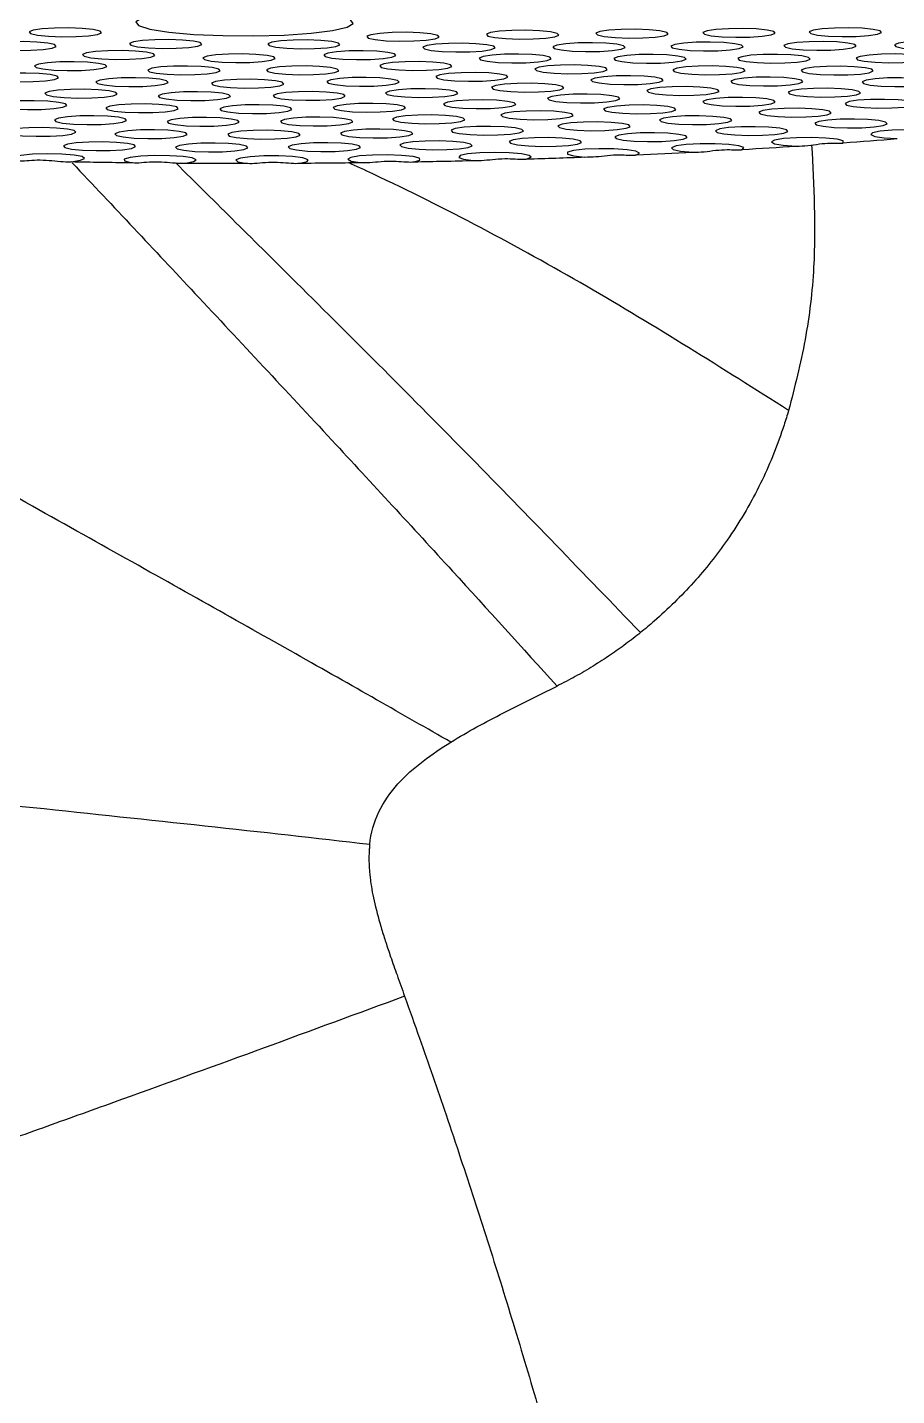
# Model space of a CAD drawing. Extents: x -54 to 18, y -18 to 89.
# Drawn here: x -21.888 to -20.451, y 19.416 to 21.678 of the extents above; entities that cross this region are included whole.
import ezdxf

# ---------------------------------------------------------------- set-up
doc = ezdxf.new("R2010")
doc.units = 0
doc.header["$MEASUREMENT"] = 0
doc.layers.add('GEOMETRY', color=2, linetype='Continuous', lineweight=25)

# ---------------------------------------------------------------- blocks, each defined once
blk = doc.blocks.new('2026 MINI-ASPIRE')
at = {"layer": 'GEOMETRY', "flags": 128}
for points in [[(-3.737, -29.0856), (-3.6887, -29.0877), (-3.6376, -29.0881), (-3.5877, -29.0867), (-3.5431, -29.0836), (-3.5074, -29.0791), (-3.4835, -29.0736), (-3.4733, -29.0675), (-3.4777, -29.0613), (-3.4963, -29.0554), (-3.5276, -29.0505), (-3.5691, -29.0468), (-3.6173, -29.0447), (-3.6685, -29.0444), (-3.7184, -29.0458), (-3.763, -29.0489), (-3.7987, -29.0533), (-3.8226, -29.0589), (-3.8327, -29.065), (-3.8283, -29.0712), (-3.8097, -29.077), (-3.7784, -29.082), (-3.737, -29.0856)], [(-3.9773, -29.0887), (-3.9549, -29.0895), (-3.9316, -29.0892), (-3.911, -29.0879), (-3.8963, -29.0857), (-3.8896, -29.0829), (-3.892, -29.0801), (-3.9032, -29.0776), (-3.9214, -29.0758), (-3.9438, -29.075), (-3.9671, -29.0753), (-3.9877, -29.0766), (-4.0024, -29.0788), (-4.0091, -29.0816), (-4.0067, -29.0844), (-3.9955, -29.0869), (-3.9773, -29.0887)], [(-3.419, -29.096), (-3.3966, -29.0968), (-3.3733, -29.0965), (-3.3527, -29.0951), (-3.338, -29.0929), (-3.3313, -29.0902), (-3.3337, -29.0873), (-3.3449, -29.0848), (-3.363, -29.083), (-3.3855, -29.0822), (-3.4088, -29.0825), (-3.4294, -29.0839), (-3.4441, -29.0861), (-3.4508, -29.0888), (-3.4484, -29.0917), (-3.4372, -29.0942), (-3.419, -29.096)], [(-3.2213, -29.0926), (-3.1989, -29.0934), (-3.1756, -29.0931), (-3.155, -29.0918), (-3.1403, -29.0896), (-3.1336, -29.0868), (-3.136, -29.084), (-3.1472, -29.0815), (-3.1654, -29.0797), (-3.1878, -29.0789), (-3.2111, -29.0792), (-3.2317, -29.0805), (-3.2464, -29.0827), (-3.2531, -29.0855), (-3.2507, -29.0883), (-3.2395, -29.0908), (-3.2213, -29.0926)], [(-3.0403, -29.0909), (-3.0179, -29.0917), (-2.9946, -29.0914), (-2.974, -29.0901), (-2.9593, -29.0879), (-2.9526, -29.0851), (-2.955, -29.0823), (-2.9662, -29.0798), (-2.9843, -29.078), (-3.0068, -29.0772), (-3.0301, -29.0775), (-3.0506, -29.0788), (-3.0654, -29.081), (-3.0721, -29.0838), (-3.0696, -29.0866), (-3.0585, -29.0891), (-3.0403, -29.0909)], [(-2.8634, -29.0896), (-2.8409, -29.0904), (-2.8176, -29.0901), (-2.7971, -29.0888), (-2.7823, -29.0866), (-2.7756, -29.0838), (-2.7781, -29.081), (-2.7892, -29.0785), (-2.8074, -29.0767), (-2.8298, -29.0759), (-2.8531, -29.0762), (-2.8737, -29.0775), (-2.8884, -29.0797), (-2.8951, -29.0825), (-2.8927, -29.0853), (-2.8815, -29.0878), (-2.8634, -29.0896)], [(-2.6877, -29.0885), (-2.6652, -29.0893), (-2.642, -29.089), (-2.6214, -29.0877), (-2.6066, -29.0855), (-2.6, -29.0827), (-2.6024, -29.0799), (-2.6135, -29.0774), (-2.6317, -29.0756), (-2.6541, -29.0748), (-2.6774, -29.0751), (-2.698, -29.0764), (-2.7128, -29.0786), (-2.7194, -29.0814), (-2.717, -29.0842), (-2.7059, -29.0867), (-2.6877, -29.0885)], [(-4.0523, -29.1113), (-4.0299, -29.1121), (-4.0066, -29.1118), (-3.986, -29.1104), (-3.9713, -29.1082), (-3.9646, -29.1055), (-3.967, -29.1026), (-3.9782, -29.1001), (-3.9964, -29.0983), (-4.0188, -29.0975), (-4.0421, -29.0978), (-4.0627, -29.0992), (-4.0774, -29.1014), (-4.0841, -29.1041), (-4.0817, -29.107), (-4.0705, -29.1095), (-4.0523, -29.1113)], [(-3.8116, -29.1079), (-3.7892, -29.1087), (-3.7659, -29.1084), (-3.7453, -29.1071), (-3.7305, -29.1049), (-3.7239, -29.1021), (-3.7263, -29.0993), (-3.7374, -29.0968), (-3.7556, -29.095), (-3.7781, -29.0942), (-3.8013, -29.0945), (-3.8219, -29.0958), (-3.8367, -29.098), (-3.8434, -29.1008), (-3.8409, -29.1036), (-3.8298, -29.1061), (-3.8116, -29.1079)], [(-3.583, -29.1085), (-3.5606, -29.1094), (-3.5373, -29.1091), (-3.5167, -29.1077), (-3.5019, -29.1055), (-3.4953, -29.1028), (-3.4977, -29.0999), (-3.5089, -29.0974), (-3.527, -29.0956), (-3.5495, -29.0948), (-3.5728, -29.0951), (-3.5933, -29.0964), (-3.6081, -29.0987), (-3.6148, -29.1014), (-3.6123, -29.1042), (-3.6012, -29.1067), (-3.583, -29.1085)], [(-3.3264, -29.1139), (-3.3039, -29.1147), (-3.2806, -29.1144), (-3.2601, -29.1131), (-3.2453, -29.1108), (-3.2386, -29.1081), (-3.2411, -29.1053), (-3.2522, -29.1028), (-3.2704, -29.101), (-3.2928, -29.1002), (-3.3161, -29.1005), (-3.3367, -29.1018), (-3.3514, -29.104), (-3.3581, -29.1068), (-3.3557, -29.1096), (-3.3445, -29.1121), (-3.3264, -29.1139)], [(-3.1116, -29.1132), (-3.0891, -29.114), (-3.0659, -29.1137), (-3.0453, -29.1123), (-3.0305, -29.1101), (-3.0238, -29.1074), (-3.0263, -29.1045), (-3.0374, -29.102), (-3.0556, -29.1002), (-3.078, -29.0994), (-3.1013, -29.0997), (-3.1219, -29.1011), (-3.1367, -29.1033), (-3.1433, -29.106), (-3.1409, -29.1089), (-3.1298, -29.1114), (-3.1116, -29.1132)], [(-2.9165, -29.1121), (-2.8941, -29.1129), (-2.8708, -29.1126), (-2.8502, -29.1113), (-2.8355, -29.1091), (-2.8288, -29.1063), (-2.8312, -29.1035), (-2.8424, -29.101), (-2.8605, -29.0992), (-2.883, -29.0984), (-2.9063, -29.0987), (-2.9269, -29.1), (-2.9416, -29.1023), (-2.9483, -29.105), (-2.9459, -29.1078), (-2.9347, -29.1103), (-2.9165, -29.1121)], [(-2.7296, -29.1111), (-2.7071, -29.1119), (-2.6838, -29.1116), (-2.6632, -29.1103), (-2.6485, -29.1081), (-2.6418, -29.1053), (-2.6442, -29.1025), (-2.6554, -29.1), (-2.6736, -29.0982), (-2.696, -29.0974), (-2.7193, -29.0977), (-2.7399, -29.099), (-2.7546, -29.1012), (-2.7613, -29.104), (-2.7589, -29.1068), (-2.7477, -29.1093), (-2.7296, -29.1111)], [(-2.5468, -29.1101), (-2.5244, -29.1109), (-2.5011, -29.1107), (-2.4805, -29.1093), (-2.4658, -29.1071), (-2.4591, -29.1043), (-2.4615, -29.1015), (-2.4727, -29.099), (-2.4908, -29.0972), (-2.5133, -29.0964), (-2.5366, -29.0967), (-2.5572, -29.098), (-2.5719, -29.1003), (-2.5786, -29.103), (-2.5762, -29.1058), (-2.565, -29.1083), (-2.5468, -29.1101)], [(-3.889, -29.1261), (-3.8666, -29.1269), (-3.8433, -29.1266), (-3.8227, -29.1253), (-3.808, -29.1231), (-3.8013, -29.1203), (-3.8037, -29.1175), (-3.8149, -29.115), (-3.8331, -29.1132), (-3.8555, -29.1124), (-3.8788, -29.1127), (-3.8994, -29.114), (-3.9141, -29.1163), (-3.9208, -29.119), (-3.9184, -29.1218), (-3.9072, -29.1243), (-3.889, -29.1261)], [(-3.69, -29.1315), (-3.6676, -29.1323), (-3.6443, -29.132), (-3.6237, -29.1307), (-3.609, -29.1285), (-3.6023, -29.1257), (-3.6047, -29.1229), (-3.6159, -29.1204), (-3.6341, -29.1186), (-3.6565, -29.1178), (-3.6798, -29.1181), (-3.7004, -29.1194), (-3.7151, -29.1216), (-3.7218, -29.1244), (-3.7194, -29.1272), (-3.7082, -29.1297), (-3.69, -29.1315)], [(-3.4904, -29.1265), (-3.468, -29.1273), (-3.4447, -29.127), (-3.4241, -29.1256), (-3.4094, -29.1234), (-3.4027, -29.1207), (-3.4051, -29.1178), (-3.4163, -29.1153), (-3.4345, -29.1135), (-3.4569, -29.1127), (-3.4802, -29.113), (-3.5008, -29.1144), (-3.5155, -29.1166), (-3.5222, -29.1193), (-3.5198, -29.1222), (-3.5086, -29.1247), (-3.4904, -29.1265)], [(-3.2336, -29.1319), (-3.2112, -29.1327), (-3.1879, -29.1324), (-3.1673, -29.131), (-3.1525, -29.1288), (-3.1459, -29.1261), (-3.1483, -29.1232), (-3.1594, -29.1207), (-3.1776, -29.1189), (-3.2, -29.1181), (-3.2233, -29.1184), (-3.2439, -29.1198), (-3.2587, -29.122), (-3.2653, -29.1247), (-3.2629, -29.1276), (-3.2518, -29.1301), (-3.2336, -29.1319)], [(-3.0108, -29.1325), (-2.9884, -29.1334), (-2.9651, -29.1331), (-2.9445, -29.1317), (-2.9298, -29.1295), (-2.9231, -29.1268), (-2.9255, -29.1239), (-2.9367, -29.1214), (-2.9548, -29.1196), (-2.9773, -29.1188), (-3.0006, -29.1191), (-3.0211, -29.1204), (-3.0359, -29.1227), (-3.0426, -29.1254), (-3.0401, -29.1282), (-3.029, -29.1307), (-3.0108, -29.1325)], [(-2.8057, -29.1323), (-2.7832, -29.1331), (-2.76, -29.1328), (-2.7394, -29.1315), (-2.7246, -29.1293), (-2.7179, -29.1265), (-2.7204, -29.1237), (-2.7315, -29.1212), (-2.7497, -29.1194), (-2.7721, -29.1186), (-2.7954, -29.1189), (-2.816, -29.1202), (-2.8308, -29.1225), (-2.8374, -29.1252), (-2.835, -29.128), (-2.8239, -29.1305), (-2.8057, -29.1323)], [(-2.6102, -29.1318), (-2.5878, -29.1326), (-2.5645, -29.1323), (-2.5439, -29.1309), (-2.5292, -29.1287), (-2.5225, -29.126), (-2.5249, -29.1231), (-2.5361, -29.1206), (-2.5542, -29.1188), (-2.5767, -29.118), (-2.6, -29.1183), (-2.6206, -29.1197), (-2.6353, -29.1219), (-2.642, -29.1246), (-2.6396, -29.1275), (-2.6284, -29.13), (-2.6102, -29.1318)], [(-4.0484, -29.1632), (-4.0259, -29.164), (-4.0026, -29.1637), (-3.9821, -29.1624), (-3.9673, -29.1601), (-3.9606, -29.1574), (-3.9631, -29.1546), (-3.9742, -29.1521), (-3.9924, -29.1503), (-4.0148, -29.1495), (-4.0381, -29.1498), (-4.0587, -29.1511), (-4.0734, -29.1533), (-4.0801, -29.1561), (-4.0777, -29.1589), (-4.0665, -29.1614), (-4.0484, -29.1632)], [(-3.9685, -29.1446), (-3.9461, -29.1454), (-3.9228, -29.1451), (-3.9022, -29.1438), (-3.8874, -29.1416), (-3.8808, -29.1388), (-3.8832, -29.136), (-3.8943, -29.1335), (-3.9125, -29.1317), (-3.935, -29.1309), (-3.9582, -29.1312), (-3.9788, -29.1325), (-3.9936, -29.1347), (-4.0003, -29.1375), (-3.9978, -29.1403), (-3.9867, -29.1428), (-3.9685, -29.1446)], [(-3.781, -29.1516), (-3.7586, -29.1524), (-3.7353, -29.1521), (-3.7147, -29.1508), (-3.6999, -29.1485), (-3.6933, -29.1458), (-3.6957, -29.143), (-3.7068, -29.1405), (-3.725, -29.1387), (-3.7475, -29.1379), (-3.7707, -29.1381), (-3.7913, -29.1395), (-3.8061, -29.1417), (-3.8128, -29.1445), (-3.8103, -29.1473), (-3.7992, -29.1498), (-3.781, -29.1516)], [(-3.585, -29.1515), (-3.5625, -29.1523), (-3.5392, -29.152), (-3.5187, -29.1507), (-3.5039, -29.1485), (-3.4972, -29.1457), (-3.4997, -29.1429), (-3.5108, -29.1404), (-3.529, -29.1386), (-3.5514, -29.1378), (-3.5747, -29.1381), (-3.5953, -29.1394), (-3.61, -29.1416), (-3.6167, -29.1444), (-3.6143, -29.1472), (-3.6031, -29.1497), (-3.585, -29.1515)], [(-3.3979, -29.1444), (-3.3754, -29.1452), (-3.3521, -29.1449), (-3.3316, -29.1435), (-3.3168, -29.1413), (-3.3101, -29.1386), (-3.3126, -29.1358), (-3.3237, -29.1332), (-3.3419, -29.1314), (-3.3643, -29.1306), (-3.3876, -29.1309), (-3.4082, -29.1323), (-3.4229, -29.1345), (-3.4296, -29.1372), (-3.4272, -29.1401), (-3.416, -29.1426), (-3.3979, -29.1444)], [(-3.3053, -29.1623), (-3.2829, -29.1631), (-3.2596, -29.1628), (-3.239, -29.1615), (-3.2242, -29.1592), (-3.2176, -29.1565), (-3.22, -29.1537), (-3.2311, -29.1512), (-3.2493, -29.1494), (-3.2718, -29.1486), (-3.295, -29.1489), (-3.3156, -29.1502), (-3.3304, -29.1524), (-3.337, -29.1552), (-3.3346, -29.158), (-3.3235, -29.1605), (-3.3053, -29.1623)], [(-3.1412, -29.1498), (-3.1187, -29.1506), (-3.0954, -29.1503), (-3.0749, -29.1489), (-3.0601, -29.1467), (-3.0534, -29.144), (-3.0559, -29.1411), (-3.067, -29.1386), (-3.0852, -29.1368), (-3.1076, -29.136), (-3.1309, -29.1363), (-3.1515, -29.1377), (-3.1662, -29.1399), (-3.1729, -29.1426), (-3.1705, -29.1455), (-3.1593, -29.148), (-3.1412, -29.1498)], [(-2.9133, -29.1514), (-2.8909, -29.1522), (-2.8676, -29.1519), (-2.847, -29.1506), (-2.8323, -29.1484), (-2.8256, -29.1456), (-2.828, -29.1428), (-2.8392, -29.1403), (-2.8573, -29.1385), (-2.8798, -29.1377), (-2.9031, -29.138), (-2.9237, -29.1393), (-2.9384, -29.1415), (-2.9451, -29.1443), (-2.9427, -29.1471), (-2.9315, -29.1496), (-2.9133, -29.1514)], [(-2.7012, -29.1519), (-2.6788, -29.1527), (-2.6555, -29.1524), (-2.6349, -29.1511), (-2.6202, -29.1489), (-2.6135, -29.1461), (-2.6159, -29.1433), (-2.6271, -29.1408), (-2.6452, -29.139), (-2.6677, -29.1382), (-2.691, -29.1385), (-2.7116, -29.1398), (-2.7263, -29.142), (-2.733, -29.1448), (-2.7306, -29.1476), (-2.7194, -29.1501), (-2.7012, -29.1519)], [(-3.8671, -29.171), (-3.8446, -29.1718), (-3.8214, -29.1715), (-3.8008, -29.1702), (-3.786, -29.1679), (-3.7794, -29.1652), (-3.7818, -29.1624), (-3.7929, -29.1599), (-3.8111, -29.1581), (-3.8335, -29.1572), (-3.8568, -29.1575), (-3.8774, -29.1589), (-3.8922, -29.1611), (-3.8988, -29.1638), (-3.8964, -29.1667), (-3.8853, -29.1692), (-3.8671, -29.171)], [(-3.676, -29.1735), (-3.6535, -29.1743), (-3.6302, -29.174), (-3.6096, -29.1726), (-3.5949, -29.1704), (-3.5882, -29.1677), (-3.5906, -29.1648), (-3.6018, -29.1623), (-3.62, -29.1605), (-3.6424, -29.1597), (-3.6657, -29.16), (-3.6863, -29.1614), (-3.701, -29.1636), (-3.7077, -29.1663), (-3.7053, -29.1692), (-3.6941, -29.1717), (-3.676, -29.1735)], [(-3.4853, -29.1705), (-3.4628, -29.1713), (-3.4395, -29.171), (-3.419, -29.1697), (-3.4042, -29.1675), (-3.3975, -29.1647), (-3.4, -29.1619), (-3.4111, -29.1594), (-3.4293, -29.1576), (-3.4517, -29.1568), (-3.475, -29.1571), (-3.4956, -29.1584), (-3.5104, -29.1606), (-3.517, -29.1634), (-3.5146, -29.1662), (-3.5035, -29.1687), (-3.4853, -29.1705)], [(-3.2127, -29.1802), (-3.1903, -29.181), (-3.167, -29.1807), (-3.1464, -29.1794), (-3.1317, -29.1772), (-3.125, -29.1744), (-3.1274, -29.1716), (-3.1386, -29.1691), (-3.1567, -29.1673), (-3.1792, -29.1665), (-3.2025, -29.1668), (-3.2231, -29.1681), (-3.2378, -29.1703), (-3.2445, -29.1731), (-3.2421, -29.1759), (-3.2309, -29.1784), (-3.2127, -29.1802)], [(-3.0486, -29.1677), (-3.0262, -29.1685), (-3.0029, -29.1682), (-2.9823, -29.1668), (-2.9676, -29.1646), (-2.9609, -29.1619), (-2.9633, -29.159), (-2.9745, -29.1565), (-2.9926, -29.1547), (-3.0151, -29.1539), (-3.0384, -29.1542), (-3.0589, -29.1556), (-3.0737, -29.1578), (-3.0804, -29.1605), (-3.0779, -29.1634), (-3.0668, -29.1659), (-3.0486, -29.1677)], [(-2.956, -29.1856), (-2.9336, -29.1864), (-2.9103, -29.1861), (-2.8897, -29.1848), (-2.875, -29.1825), (-2.8683, -29.1798), (-2.8707, -29.177), (-2.8819, -29.1745), (-2.9001, -29.1727), (-2.9225, -29.1718), (-2.9458, -29.1721), (-2.9664, -29.1735), (-2.9811, -29.1757), (-2.9878, -29.1784), (-2.9854, -29.1813), (-2.9742, -29.1838), (-2.956, -29.1856)], [(-2.8175, -29.17), (-2.7951, -29.1708), (-2.7718, -29.1705), (-2.7512, -29.1692), (-2.7364, -29.1669), (-2.7298, -29.1642), (-2.7322, -29.1614), (-2.7433, -29.1589), (-2.7615, -29.1571), (-2.784, -29.1563), (-2.8072, -29.1565), (-2.8278, -29.1579), (-2.8426, -29.1601), (-2.8493, -29.1629), (-2.8468, -29.1657), (-2.8357, -29.1682), (-2.8175, -29.17)], [(-2.6003, -29.1711), (-2.5779, -29.1719), (-2.5546, -29.1716), (-2.534, -29.1702), (-2.5193, -29.168), (-2.5126, -29.1653), (-2.515, -29.1625), (-2.5262, -29.1599), (-2.5443, -29.1582), (-2.5668, -29.1573), (-2.5901, -29.1576), (-2.6106, -29.159), (-2.6254, -29.1612), (-2.6321, -29.1639), (-2.6296, -29.1668), (-2.6185, -29.1693), (-2.6003, -29.1711)], [(-4.0344, -29.2091), (-4.012, -29.2099), (-3.9887, -29.2096), (-3.9681, -29.2083), (-3.9534, -29.2061), (-3.9467, -29.2033), (-3.9491, -29.2005), (-3.9603, -29.198), (-3.9785, -29.1962), (-4.0009, -29.1954), (-4.0242, -29.1957), (-4.0448, -29.197), (-4.0595, -29.1992), (-4.0662, -29.202), (-4.0638, -29.2048), (-4.0526, -29.2073), (-4.0344, -29.2091)], [(-3.9513, -29.1901), (-3.9288, -29.1909), (-3.9055, -29.1906), (-3.885, -29.1893), (-3.8702, -29.1871), (-3.8635, -29.1843), (-3.866, -29.1815), (-3.8771, -29.179), (-3.8953, -29.1772), (-3.9177, -29.1764), (-3.941, -29.1767), (-3.9616, -29.178), (-3.9763, -29.1802), (-3.983, -29.183), (-3.9806, -29.1858), (-3.9694, -29.1883), (-3.9513, -29.1901)], [(-3.7642, -29.1942), (-3.7417, -29.195), (-3.7185, -29.1947), (-3.6979, -29.1933), (-3.6831, -29.1911), (-3.6764, -29.1884), (-3.6789, -29.1855), (-3.69, -29.183), (-3.7082, -29.1812), (-3.7306, -29.1804), (-3.7539, -29.1807), (-3.7745, -29.1821), (-3.7893, -29.1843), (-3.7959, -29.187), (-3.7935, -29.1899), (-3.7824, -29.1924), (-3.7642, -29.1942)], [(-3.5742, -29.1938), (-3.5517, -29.1946), (-3.5285, -29.1943), (-3.5079, -29.193), (-3.4931, -29.1908), (-3.4865, -29.188), (-3.4889, -29.1852), (-3.5, -29.1827), (-3.5182, -29.1809), (-3.5406, -29.1801), (-3.5639, -29.1804), (-3.5845, -29.1817), (-3.5993, -29.184), (-3.6059, -29.1867), (-3.6035, -29.1895), (-3.5924, -29.192), (-3.5742, -29.1938)], [(-3.3881, -29.1891), (-3.3657, -29.1899), (-3.3424, -29.1896), (-3.3218, -29.1883), (-3.3071, -29.1861), (-3.3004, -29.1833), (-3.3028, -29.1805), (-3.314, -29.178), (-3.3322, -29.1762), (-3.3546, -29.1754), (-3.3779, -29.1757), (-3.3985, -29.177), (-3.4132, -29.1792), (-3.4199, -29.182), (-3.4175, -29.1848), (-3.4063, -29.1873), (-3.3881, -29.1891)], [(-3.2924, -29.2075), (-3.2699, -29.2083), (-3.2466, -29.208), (-3.2261, -29.2067), (-3.2113, -29.2045), (-3.2046, -29.2017), (-3.2071, -29.1989), (-3.2182, -29.1964), (-3.2364, -29.1946), (-3.2588, -29.1938), (-3.2821, -29.1941), (-3.3027, -29.1954), (-3.3174, -29.1976), (-3.3241, -29.2004), (-3.3217, -29.2032), (-3.3105, -29.2057), (-3.2924, -29.2075)], [(-3.1202, -29.1981), (-3.0977, -29.199), (-3.0744, -29.1987), (-3.0538, -29.1973), (-3.0391, -29.1951), (-3.0324, -29.1924), (-3.0348, -29.1895), (-3.046, -29.187), (-3.0642, -29.1852), (-3.0866, -29.1844), (-3.1099, -29.1847), (-3.1305, -29.1861), (-3.1452, -29.1883), (-3.1519, -29.191), (-3.1495, -29.1938), (-3.1383, -29.1963), (-3.1202, -29.1981)], [(-2.8634, -29.2035), (-2.841, -29.2043), (-2.8177, -29.204), (-2.7971, -29.2027), (-2.7824, -29.2005), (-2.7757, -29.1977), (-2.7781, -29.1949), (-2.7893, -29.1924), (-2.8075, -29.1906), (-2.8299, -29.1898), (-2.8532, -29.1901), (-2.8738, -29.1914), (-2.8885, -29.1936), (-2.8952, -29.1964), (-2.8928, -29.1992), (-2.8816, -29.2017), (-2.8634, -29.2035)], [(-2.7226, -29.1884), (-2.7001, -29.1892), (-2.6769, -29.1889), (-2.6563, -29.1876), (-2.6415, -29.1854), (-2.6349, -29.1826), (-2.6373, -29.1798), (-2.6484, -29.1773), (-2.6666, -29.1755), (-2.689, -29.1747), (-2.7123, -29.175), (-2.7329, -29.1763), (-2.7477, -29.1785), (-2.7543, -29.1813), (-2.7519, -29.1841), (-2.7408, -29.1866), (-2.7226, -29.1884)], [(-2.6284, -29.2067), (-2.606, -29.2075), (-2.5827, -29.2072), (-2.5621, -29.2059), (-2.5474, -29.2036), (-2.5407, -29.2009), (-2.5431, -29.1981), (-2.5543, -29.1956), (-2.5724, -29.1938), (-2.5949, -29.193), (-2.6182, -29.1933), (-2.6388, -29.1946), (-2.6535, -29.1968), (-2.6602, -29.1996), (-2.6578, -29.2024), (-2.6466, -29.2049), (-2.6284, -29.2067)], [(-3.8505, -29.2142), (-3.8281, -29.215), (-3.8048, -29.2147), (-3.7842, -29.2134), (-3.7695, -29.2112), (-3.7628, -29.2084), (-3.7652, -29.2056), (-3.7764, -29.2031), (-3.7946, -29.2013), (-3.817, -29.2005), (-3.8403, -29.2008), (-3.8609, -29.2021), (-3.8756, -29.2043), (-3.8823, -29.2071), (-3.8799, -29.2099), (-3.8687, -29.2124), (-3.8505, -29.2142)], [(-3.6623, -29.2156), (-3.6399, -29.2165), (-3.6166, -29.2162), (-3.596, -29.2148), (-3.5813, -29.2126), (-3.5746, -29.2099), (-3.577, -29.207), (-3.5882, -29.2045), (-3.6064, -29.2027), (-3.6288, -29.2019), (-3.6521, -29.2022), (-3.6727, -29.2036), (-3.6874, -29.2058), (-3.6941, -29.2085), (-3.6917, -29.2113), (-3.6805, -29.2139), (-3.6623, -29.2156)], [(-3.4747, -29.2134), (-3.4522, -29.2142), (-3.4289, -29.2139), (-3.4084, -29.2126), (-3.3936, -29.2103), (-3.3869, -29.2076), (-3.3894, -29.2048), (-3.4005, -29.2023), (-3.4187, -29.2005), (-3.4411, -29.1996), (-3.4644, -29.1999), (-3.485, -29.2013), (-3.4997, -29.2035), (-3.5064, -29.2063), (-3.504, -29.2091), (-3.4928, -29.2116), (-3.4747, -29.2134)], [(-3.3767, -29.2325), (-3.3543, -29.2333), (-3.331, -29.233), (-3.3104, -29.2317), (-3.2956, -29.2294), (-3.289, -29.2267), (-3.2914, -29.2239), (-3.3025, -29.2214), (-3.3207, -29.2196), (-3.3432, -29.2188), (-3.3664, -29.219), (-3.387, -29.2204), (-3.4018, -29.2226), (-3.4085, -29.2254), (-3.406, -29.2282), (-3.3949, -29.2307), (-3.3767, -29.2325)], [(-3.1974, -29.2258), (-3.175, -29.2266), (-3.1517, -29.2263), (-3.1311, -29.2249), (-3.1164, -29.2227), (-3.1097, -29.22), (-3.1121, -29.2171), (-3.1233, -29.2146), (-3.1415, -29.2128), (-3.1639, -29.212), (-3.1872, -29.2123), (-3.2078, -29.2137), (-3.2225, -29.2159), (-3.2292, -29.2186), (-3.2268, -29.2215), (-3.2156, -29.224), (-3.1974, -29.2258)], [(-3.0276, -29.2161), (-3.0051, -29.2169), (-2.9819, -29.2166), (-2.9613, -29.2152), (-2.9465, -29.213), (-2.9398, -29.2103), (-2.9423, -29.2074), (-2.9534, -29.2049), (-2.9716, -29.2031), (-2.994, -29.2023), (-3.0173, -29.2026), (-3.0379, -29.204), (-3.0527, -29.2062), (-3.0593, -29.2089), (-3.0569, -29.2118), (-3.0458, -29.2143), (-3.0276, -29.2161)], [(-2.771, -29.2214), (-2.7485, -29.2222), (-2.7252, -29.2219), (-2.7047, -29.2206), (-2.6899, -29.2184), (-2.6832, -29.2156), (-2.6857, -29.2128), (-2.6968, -29.2103), (-2.715, -29.2085), (-2.7374, -29.2077), (-2.7607, -29.208), (-2.7813, -29.2093), (-2.796, -29.2115), (-2.8027, -29.2143), (-2.8003, -29.2171), (-2.7891, -29.2196), (-2.771, -29.2214)], [(-4.0199, -29.2533), (-3.9975, -29.2541), (-3.9742, -29.2538), (-3.9536, -29.2525), (-3.9389, -29.2503), (-3.9322, -29.2475), (-3.9346, -29.2447), (-3.9458, -29.2422), (-3.9639, -29.2404), (-3.9864, -29.2396), (-4.0097, -29.2399), (-4.0302, -29.2412), (-4.045, -29.2434), (-4.0517, -29.2462), (-4.0492, -29.249), (-4.0381, -29.2515), (-4.0199, -29.2533)], [(-3.9357, -29.2339), (-3.9133, -29.2347), (-3.89, -29.2344), (-3.8694, -29.233), (-3.8546, -29.2308), (-3.848, -29.2281), (-3.8504, -29.2253), (-3.8616, -29.2227), (-3.8797, -29.221), (-3.9022, -29.2201), (-3.9255, -29.2204), (-3.946, -29.2218), (-3.9608, -29.224), (-3.9675, -29.2267), (-3.965, -29.2296), (-3.9539, -29.2321), (-3.9357, -29.2339)], [(-3.7495, -29.2366), (-3.727, -29.2374), (-3.7037, -29.2371), (-3.6831, -29.2358), (-3.6684, -29.2335), (-3.6617, -29.2308), (-3.6641, -29.228), (-3.6753, -29.2255), (-3.6935, -29.2237), (-3.7159, -29.2229), (-3.7392, -29.2231), (-3.7598, -29.2245), (-3.7745, -29.2267), (-3.7812, -29.2295), (-3.7788, -29.2323), (-3.7676, -29.2348), (-3.7495, -29.2366)], [(-3.5619, -29.2361), (-3.5395, -29.2369), (-3.5162, -29.2367), (-3.4956, -29.2353), (-3.4808, -29.2331), (-3.4742, -29.2303), (-3.4766, -29.2275), (-3.4877, -29.225), (-3.5059, -29.2232), (-3.5284, -29.2224), (-3.5516, -29.2227), (-3.5722, -29.224), (-3.587, -29.2263), (-3.5937, -29.229), (-3.5912, -29.2318), (-3.5801, -29.2343), (-3.5619, -29.2361)], [(-3.4627, -29.256), (-3.4402, -29.2568), (-3.4169, -29.2565), (-3.3964, -29.2551), (-3.3816, -29.2529), (-3.3749, -29.2502), (-3.3774, -29.2474), (-3.3885, -29.2448), (-3.4067, -29.243), (-3.4291, -29.2422), (-3.4524, -29.2425), (-3.473, -29.2439), (-3.4878, -29.2461), (-3.4944, -29.2488), (-3.492, -29.2517), (-3.4808, -29.2542), (-3.4627, -29.256)], [(-3.2798, -29.2513), (-3.2574, -29.2521), (-3.2341, -29.2518), (-3.2135, -29.2505), (-3.1988, -29.2483), (-3.1921, -29.2455), (-3.1945, -29.2427), (-3.2057, -29.2402), (-3.2238, -29.2384), (-3.2463, -29.2376), (-3.2696, -29.2379), (-3.2901, -29.2392), (-3.3049, -29.2414), (-3.3116, -29.2442), (-3.3091, -29.247), (-3.298, -29.2495), (-3.2798, -29.2513)], [(-3.103, -29.2439), (-3.0806, -29.2448), (-3.0573, -29.2445), (-3.0367, -29.2431), (-3.022, -29.2409), (-3.0153, -29.2382), (-3.0177, -29.2353), (-3.0289, -29.2328), (-3.0471, -29.231), (-3.0695, -29.2302), (-3.0928, -29.2305), (-3.1134, -29.2318), (-3.1281, -29.2341), (-3.1348, -29.2368), (-3.1324, -29.2396), (-3.1212, -29.2421), (-3.103, -29.2439)], [(-2.935, -29.234), (-2.9126, -29.2348), (-2.8893, -29.2345), (-2.8687, -29.2331), (-2.8539, -29.2309), (-2.8473, -29.2282), (-2.8497, -29.2254), (-2.8608, -29.2228), (-2.879, -29.2211), (-2.9015, -29.2202), (-2.9248, -29.2205), (-2.9453, -29.2219), (-2.9601, -29.2241), (-2.9668, -29.2268), (-2.9643, -29.2297), (-2.9532, -29.2322), (-2.935, -29.234)], [(-2.8424, -29.2519), (-2.82, -29.2527), (-2.7967, -29.2524), (-2.7761, -29.2511), (-2.7614, -29.2489), (-2.7547, -29.2461), (-2.7571, -29.2433), (-2.7683, -29.2408), (-2.7865, -29.239), (-2.8089, -29.2382), (-2.8322, -29.2385), (-2.8528, -29.2398), (-2.8675, -29.242), (-2.8742, -29.2448), (-2.8718, -29.2476), (-2.8606, -29.2501), (-2.8424, -29.2519)], [(-2.6784, -29.2393), (-2.656, -29.2402), (-2.6327, -29.2399), (-2.6121, -29.2385), (-2.5973, -29.2363), (-2.5907, -29.2336), (-2.5931, -29.2307), (-2.6042, -29.2282), (-2.6224, -29.2264), (-2.6448, -29.2256), (-2.6681, -29.2259), (-2.6887, -29.2272), (-2.7035, -29.2295), (-2.7101, -29.2322), (-2.7077, -29.235), (-2.6966, -29.2375), (-2.6784, -29.2393)], [(-3.9209, -29.277), (-3.8984, -29.2778), (-3.8752, -29.2775), (-3.8546, -29.2762), (-3.8398, -29.274), (-3.8332, -29.2712), (-3.8356, -29.2684), (-3.8467, -29.2659), (-3.8649, -29.2641), (-3.8873, -29.2633), (-3.9106, -29.2636), (-3.9312, -29.2649), (-3.946, -29.2671), (-3.9526, -29.2699), (-3.9502, -29.2727), (-3.9391, -29.2752), (-3.9209, -29.277)], [(-3.8355, -29.257), (-3.8131, -29.2578), (-3.7898, -29.2575), (-3.7692, -29.2562), (-3.7545, -29.2539), (-3.7478, -29.2512), (-3.7502, -29.2484), (-3.7614, -29.2459), (-3.7796, -29.2441), (-3.802, -29.2432), (-3.8253, -29.2435), (-3.8459, -29.2449), (-3.8606, -29.2471), (-3.8673, -29.2498), (-3.8649, -29.2527), (-3.8537, -29.2552), (-3.8355, -29.257)], [(-3.6488, -29.2579), (-3.6264, -29.2587), (-3.6031, -29.2584), (-3.5825, -29.257), (-3.5678, -29.2548), (-3.5611, -29.2521), (-3.5635, -29.2493), (-3.5747, -29.2467), (-3.5929, -29.245), (-3.6153, -29.2441), (-3.6386, -29.2444), (-3.6592, -29.2458), (-3.6739, -29.248), (-3.6806, -29.2507), (-3.6782, -29.2536), (-3.667, -29.2561), (-3.6488, -29.2579)], [(-3.5491, -29.2784), (-3.5267, -29.2792), (-3.5034, -29.279), (-3.4828, -29.2776), (-3.468, -29.2754), (-3.4614, -29.2726), (-3.4638, -29.2698), (-3.4749, -29.2673), (-3.4931, -29.2655), (-3.5156, -29.2647), (-3.5388, -29.265), (-3.5594, -29.2663), (-3.5742, -29.2686), (-3.5809, -29.2713), (-3.5784, -29.2741), (-3.5673, -29.2766), (-3.5491, -29.2784)], [(-3.3645, -29.2754), (-3.3421, -29.2762), (-3.3188, -29.2759), (-3.2982, -29.2746), (-3.2834, -29.2724), (-3.2768, -29.2696), (-3.2792, -29.2668), (-3.2903, -29.2643), (-3.3085, -29.2625), (-3.331, -29.2617), (-3.3542, -29.262), (-3.3748, -29.2633), (-3.3896, -29.2655), (-3.3963, -29.2683), (-3.3938, -29.2711), (-3.3827, -29.2736), (-3.3645, -29.2754)], [(-3.1837, -29.2699), (-3.1613, -29.2707), (-3.138, -29.2704), (-3.1174, -29.2691), (-3.1027, -29.2669), (-3.096, -29.2641), (-3.0984, -29.2613), (-3.1096, -29.2588), (-3.1278, -29.257), (-3.1502, -29.2562), (-3.1735, -29.2565), (-3.1941, -29.2578), (-3.2088, -29.26), (-3.2155, -29.2628), (-3.2131, -29.2656), (-3.2019, -29.2681), (-3.1837, -29.2699)], [(-3.009, -29.2621), (-2.9866, -29.2629), (-2.9633, -29.2626), (-2.9427, -29.2612), (-2.928, -29.259), (-2.9213, -29.2563), (-2.9237, -29.2534), (-2.9349, -29.2509), (-2.953, -29.2491), (-2.9755, -29.2483), (-2.9988, -29.2486), (-3.0194, -29.25), (-3.0341, -29.2522), (-3.0408, -29.2549), (-3.0384, -29.2578), (-3.0272, -29.2603), (-3.009, -29.2621)], [(-2.6631, -29.2648), (-2.6632, -29.2618), (-2.6734, -29.259), (-2.692, -29.257), (-2.7156, -29.2561), (-2.7404, -29.2564), (-2.7619, -29.2579), (-2.7766, -29.2604), (-2.7819, -29.2633), (-2.7768, -29.2663), (-2.7623, -29.2688), (-2.7408, -29.2703)], [(-2.498, -29.2511), (-2.5018, -29.2482), (-2.5148, -29.2457), (-2.5349, -29.244), (-2.5587, -29.2435), (-2.5825, -29.2441), (-2.6022, -29.2458), (-2.6146, -29.2484), (-2.6177, -29.2513), (-2.611, -29.2542), (-2.5956, -29.2565), (-2.574, -29.2578)], [(-3.9395, -29.296), (-3.9241, -29.2936), (-3.9177, -29.2907), (-3.9214, -29.2877), (-3.9347, -29.2852), (-3.9552, -29.2835), (-3.9795, -29.283), (-4.0035, -29.2837), (-4.0231, -29.2856), (-4.035, -29.2882), (-4.0371, -29.2912), (-4.0292, -29.294)], [(-3.7508, -29.2983), (-3.7373, -29.2958), (-3.7332, -29.2928), (-3.7394, -29.2899), (-3.7546, -29.2875), (-3.7765, -29.2861), (-3.8011, -29.2859), (-3.8244, -29.2869), (-3.8424, -29.2889), (-3.8521, -29.2917), (-3.8517, -29.2947), (-3.8414, -29.2975)], [(-3.7353, -29.279), (-3.7129, -29.2798), (-3.6896, -29.2795), (-3.669, -29.2781), (-3.6543, -29.2759), (-3.6476, -29.2732), (-3.65, -29.2703), (-3.6612, -29.2678), (-3.6793, -29.266), (-3.7018, -29.2652), (-3.7251, -29.2655), (-3.7456, -29.2669), (-3.7604, -29.2691), (-3.7671, -29.2718), (-3.7646, -29.2747), (-3.7535, -29.2772), (-3.7353, -29.279)], [(-3.5612, -29.2983), (-3.5497, -29.2957), (-3.548, -29.2927), (-3.5565, -29.2898), (-3.5736, -29.2876), (-3.5965, -29.2865), (-3.6212, -29.2866), (-3.6436, -29.2879), (-3.6599, -29.2901), (-3.6672, -29.293), (-3.6643, -29.296), (-3.6518, -29.2986)], [(-3.3724, -29.2961), (-3.3631, -29.2933), (-3.3638, -29.2903), (-3.3745, -29.2875), (-3.3934, -29.2856), (-3.4171, -29.2847), (-3.4417, -29.2851), (-3.463, -29.2866), (-3.4773, -29.2891), (-3.4821, -29.2921), (-3.4768, -29.295), (-3.4621, -29.2974)], [(-3.1864, -29.2915), (-3.1794, -29.2886), (-3.1825, -29.2856), (-3.1954, -29.2831), (-3.2157, -29.2813), (-3.2401, -29.2808), (-3.2643, -29.2814), (-3.2842, -29.2832), (-3.2964, -29.2859), (-3.2988, -29.2889), (-3.291, -29.2917), (-3.2744, -29.294)], [(-3.005, -29.2848), (-3.0003, -29.2818), (-3.0059, -29.2789), (-3.0207, -29.2764), (-3.0424, -29.275), (-3.0671, -29.2747), (-3.0907, -29.2756), (-3.109, -29.2777), (-3.119, -29.2804), (-3.1189, -29.2835), (-3.1088, -29.2862), (-3.0903, -29.2883)], [(-2.83, -29.2759), (-2.8277, -29.2728), (-2.8356, -29.27), (-2.8524, -29.2677), (-2.8752, -29.2665), (-2.9, -29.2665), (-2.9227, -29.2678), (-2.9393, -29.27), (-2.947, -29.2729), (-2.9444, -29.2759), (-2.932, -29.2786), (-2.9119, -29.2803)]]:
    blk.add_lwpolyline(points, dxfattribs=at)
at = {"layer": 'GEOMETRY'}
for centre, radius, start, end in [((-3.3529, -19.9359), 9.3544, 274.22884, 274.77639), ((-3.5622, -16.6207), 12.6763, 272.51946, 272.94073), ((-3.476, -18.1876), 11.107, 273.33437, 273.79523), ((-3.6566, -14.0128), 15.2858, 268.93958, 269.30729), ((-3.653, -13.6703), 15.6283, 269.64146, 270.00469), ((-3.6523, -13.7825), 15.5161, 270.33636, 270.70221), ((-3.6434, -14.3417), 14.9569, 271.03792, 271.41368), ((-3.6161, -15.3096), 13.9885, 271.76033, 272.15406)]:
    blk.add_arc(centre, radius, start, end, dxfattribs=at)
for points, knots in [([(-2.7408, -29.2703), (-2.7345, -29.2701), (-2.7218, -29.2697), (-2.7021, -29.2664), (-2.6846, -29.2651), (-2.6711, -29.2656), (-2.6651, -29.2658), (-2.6634, -29.265), (-2.6631, -29.2648)], [0, 0, 0, 0, 0.192043, 0.383503, 0.583093, 0.768771, 0.965082, 1, 1, 1, 1]), ([(-3.0903, -29.2883), (-3.0844, -29.2882), (-3.0726, -29.2881), (-3.0526, -29.2853), (-3.0336, -29.2844), (-3.0175, -29.2852), (-3.0088, -29.2857), (-3.0056, -29.2849), (-3.005, -29.2848)], [0, 0, 0, 0, 0.1909106, 0.3812282, 0.5799822, 0.7645319, 0.9595102, 1, 1, 1, 1]), ([(-2.9119, -29.2803), (-2.9057, -29.2802), (-2.8934, -29.2799), (-2.8735, -29.2769), (-2.8551, -29.2758), (-2.8403, -29.2765), (-2.8329, -29.2768), (-2.8304, -29.276), (-2.83, -29.2759)], [0, 0, 0, 0, 0.191511, 0.382434, 0.58163, 0.766777, 0.962463, 1, 1, 1, 1]), ([(-2.7154, -29.2684), (-2.7119, -29.3358), (-2.7064, -29.4434), (-2.7237, -29.5907), (-2.7435, -29.6684), (-2.7535, -29.7072)], [0, 0, 0, 0, 0.455675, 0.727845, 1, 1, 1, 1]), ([(-4.0292, -29.294), (-4.0254, -29.2943), (-4.0177, -29.2948), (-4.0006, -29.293), (-3.9813, -29.2932), (-3.9617, -29.2952), (-3.9479, -29.2965), (-3.9411, -29.2961), (-3.9395, -29.296)], [0, 0, 0, 0, 0.187155, 0.373684, 0.569701, 0.750567, 0.941048, 1, 1, 1, 1]), ([(-3.9378, -29.298), (-3.8701, -29.3699), (-3.7267, -29.5223), (-3.5168, -29.7471), (-3.3169, -29.9637), (-3.1938, -30.0995), (-3.1364, -30.1629)], [0, 0, 0, 0, 0.250545, 0.531275, 0.78102, 1, 1, 1, 1]), ([(-3.8414, -29.2975), (-3.8371, -29.2977), (-3.8284, -29.2981), (-3.8103, -29.2961), (-3.7907, -29.296), (-3.7713, -29.2978), (-3.7584, -29.299), (-3.7522, -29.2984), (-3.7508, -29.2983)], [0, 0, 0, 0, 0.187979, 0.37534, 0.571953, 0.75362, 0.945098, 1, 1, 1, 1]), ([(-3.7669, -29.298), (-3.7004, -29.3639), (-3.5373, -29.5254), (-3.2784, -29.7838), (-3.0917, -29.9776), (-2.9984, -30.0744)], [0, 0, 0, 0, 0.256159, 0.628363, 1, 1, 1, 1]), ([(-3.6518, -29.2986), (-3.6469, -29.2988), (-3.6373, -29.299), (-3.6185, -29.2969), (-3.5986, -29.2966), (-3.5798, -29.2981), (-3.5678, -29.2991), (-3.5623, -29.2985), (-3.5612, -29.2983)], [0, 0, 0, 0, 0.188775, 0.376939, 0.574131, 0.756575, 0.949011, 1, 1, 1, 1]), ([(-2.7535, -29.7072), (-2.8634, -29.6377), (-3.0836, -29.4984), (-3.3333, -29.3661), (-3.4677, -29.3038), (-3.481, -29.2976)], [0, 0, 0, 0, 0.473364, 0.947897, 1, 1, 1, 1]), ([(-3.4621, -29.2974), (-3.4569, -29.2975), (-3.4464, -29.2977), (-3.427, -29.2953), (-3.4072, -29.2948), (-3.3891, -29.2961), (-3.3781, -29.2969), (-3.3734, -29.2962), (-3.3724, -29.2961)], [0, 0, 0, 0, 0.189535, 0.378465, 0.576211, 0.7594, 0.952745, 1, 1, 1, 1]), ([(-3.2744, -29.294), (-3.2687, -29.294), (-3.2575, -29.294), (-3.2377, -29.2914), (-3.2182, -29.2907), (-3.201, -29.2918), (-3.1912, -29.2924), (-3.1872, -29.2917), (-3.1864, -29.2915)], [0, 0, 0, 0, 0.190249, 0.3799, 0.578169, 0.762063, 0.956258, 1, 1, 1, 1]), ([(-3.3119, -30.2554), (-3.3901, -30.2107), (-3.4755, -30.162), (-3.6613, -30.0572), (-3.7616, -30.001), (-3.9767, -29.8806), (-4.0914, -29.8164), (-4.335, -29.6795), (-4.4637, -29.6068), (-4.5996, -29.5301)], [0, 0, 0, 0, 0.25, 0.25, 0.5, 0.5, 0.75, 0.75, 1, 1, 1, 1]), ([(-2.7535, -29.7072), (-2.7547, -29.7113), (-2.7571, -29.7194), (-2.761, -29.7314), (-2.7689, -29.7549), (-2.7819, -29.7892), (-2.8026, -29.8343), (-2.8267, -29.8785), (-2.8615, -29.9325), (-2.9098, -29.9933), (-2.9564, -30.0389), (-2.9869, -30.065), (-2.9946, -30.0713), (-2.9984, -30.0744)], [0, 0, 0, 0, 0.028183, 0.05617, 0.083968, 0.192995, 0.299744, 0.414378, 0.529467, 0.729336, 0.933618, 0.966811, 1, 1, 1, 1]), ([(-2.9984, -30.0744), (-3.0024, -30.0776), (-3.0104, -30.084), (-3.0227, -30.0932), (-3.0352, -30.1023), (-3.0531, -30.1147), (-3.0766, -30.1299), (-3.106, -30.1473), (-3.1263, -30.1577), (-3.1364, -30.1629)], [0, 0, 0, 0, 0.09375, 0.187561, 0.281471, 0.37552, 0.584995, 0.793012, 1, 1, 1, 1]), ([(-3.3119, -30.2554), (-3.2837, -30.2379), (-3.2544, -30.2223), (-3.1955, -30.1921), (-3.1659, -30.1775), (-3.1364, -30.1629)], [0, 0, 0, 0, 0.5, 0.5, 1, 1, 1, 1]), ([(-3.4461, -30.4247), (-3.4441, -30.406), (-3.4389, -30.3876), (-3.4229, -30.3538), (-3.412, -30.3384), (-3.387, -30.3106), (-3.3728, -30.2983), (-3.3431, -30.2756), (-3.3277, -30.2652), (-3.3119, -30.2554)], [0, 0, 0, 0, 0.25, 0.25, 0.5, 0.5, 0.75, 0.75, 1, 1, 1, 1]), ([(-3.4461, -30.4247), (-3.5351, -30.4146), (-3.626, -30.4043), (-3.8114, -30.3842), (-3.9061, -30.3743), (-4.0987, -30.3538), (-4.1967, -30.3431), (-4.3958, -30.3203), (-4.4968, -30.308), (-4.5995, -30.2953)], [0, 0, 0, 0, 0.25, 0.25, 0.5, 0.5, 0.75, 0.75, 1, 1, 1, 1]), ([(-3.4462, -30.4247), (-3.4464, -30.4273), (-3.4469, -30.4326), (-3.4473, -30.4407), (-3.4474, -30.4491), (-3.4472, -30.4577), (-3.4467, -30.4666), (-3.4459, -30.4757), (-3.4444, -30.488), (-3.4419, -30.5037), (-3.4361, -30.5304), (-3.4285, -30.558), (-3.4194, -30.5871), (-3.4109, -30.6123), (-3.4004, -30.642), (-3.3926, -30.6637), (-3.3885, -30.6754)], [0, 0, 0, 0, 0.030288, 0.061511, 0.093716, 0.126946, 0.16124, 0.196635, 0.233161, 0.30422, 0.380266, 0.548515, 0.636054, 0.732861, 0.856384, 1, 1, 1, 1]), ([(-3.7308, -34.948), (-3.7308, -34.808), (-3.7356, -34.6621), (-3.7574, -34.3579), (-3.7745, -34.1997), (-3.8242, -33.871), (-3.8569, -33.7005), (-3.9414, -33.3479), (-3.9934, -33.1658), (-4.1209, -32.7915), (-4.1965, -32.5994), (-4.376, -32.2079), (-4.4799, -32.0086), (-4.7206, -31.6071), (-4.8576, -31.405), (-5.1686, -31.0043), (-5.3427, -30.8057), (-5.5369, -30.6131)], [0, 0, 0, 0, 0.125, 0.125, 0.25, 0.25, 0.375, 0.375, 0.5, 0.5, 0.625, 0.625, 0.75, 0.75, 0.875, 0.875, 1, 1, 1, 1]), ([(-3.3885, -30.6754), (-3.4657, -30.7039), (-3.543, -30.7324), (-3.6986, -30.7893), (-3.7768, -30.8176), (-3.8942, -30.8599), (-3.9334, -30.874), (-4.0116, -30.902), (-4.0506, -30.9159), (-4.1286, -30.9437), (-4.1675, -30.9576), (-4.2452, -30.9854), (-4.2841, -30.9993), (-4.323, -31.0132)], [0, 0, 0, 0, 0.25, 0.25, 0.5, 0.5, 0.625, 0.625, 0.75, 0.75, 0.875, 0.875, 1, 1, 1, 1]), ([(-3.3885, -30.6754), (-3.3802, -30.6984), (-3.3644, -30.7425), (-3.3415, -30.8079), (-3.3189, -30.8742), (-3.2886, -30.9647), (-3.2511, -31.0794), (-3.2081, -31.2179), (-3.1674, -31.3543), (-3.1322, -31.4775), (-3.1031, -31.584), (-3.0783, -31.6768), (-3.0628, -31.7376), (-3.0552, -31.7673)], [0, 0, 0, 0, 0.064312, 0.1229879, 0.1819413, 0.2483623, 0.3737505, 0.4988299, 0.6292715, 0.7476788, 0.8353439, 0.9194487, 1, 1, 1, 1])]:
    blk.add_open_spline(points, degree=3, knots=knots, dxfattribs=at)

msp = doc.modelspace()

# ---------------------------------------------------------------- block references
msp.add_blockref('2026 MINI-ASPIRE', (-17.8759, 50.7518))

doc.saveas('drawing.dxf')
